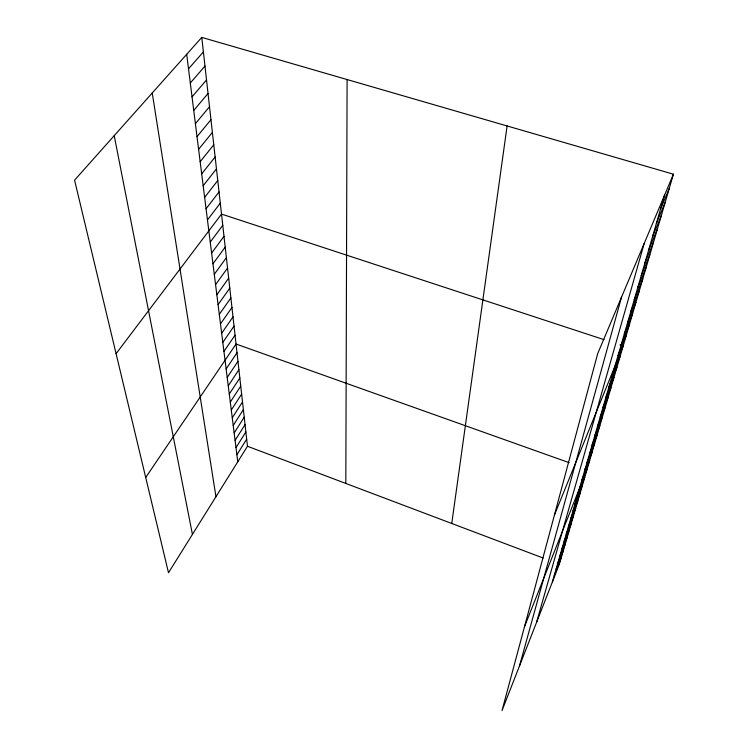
<?xml version="1.0" encoding="UTF-8"?>
<svg xmlns="http://www.w3.org/2000/svg" width="748" height="748" viewBox="0 0 748 748"><rect width="100%" height="100%" fill="white"/><g stroke="black" fill="none" stroke-linecap="round" stroke-linejoin="round"><path stroke-width="1.12" d="M345.819 483.442L347.1 79.55M451.755 523.488L507.107 125.954M519.458 666.047L621.513 297.19M536.55 622.392L644.178 243.493M552.351 582.038L664.551 195.2M673.424 174.2L597.699 353.608L502.011 710.6L559.354 564.151L673.424 174.2L201.773 37.4L74.576 180.156L168.496 572.744L247.466 446.266L201.773 37.4M560.037 555.54L567.208 537.298M558.064 562.346L565.189 544.189M556.119 569.022L563.207 550.967M554.221 575.595L561.262 557.615M568.312 527.013L575.661 508.406M566.18 534.343L573.482 515.83M564.095 541.543L571.35 523.123M562.047 548.602L569.265 530.276M577.241 496.223L584.768 477.261M574.941 504.143L582.421 485.274M572.688 511.913L580.121 493.138M570.481 519.533L577.867 500.842M584.422 471.474L592.089 452.241M581.981 479.889L589.602 460.749M524.507 626.674L587.161 469.09L585.03 468.323M592.051 445.163L599.859 425.668M589.452 454.12L597.213 434.71M586.909 462.89L594.623 443.564M600.177 417.141L608.133 397.375M597.409 426.678L605.319 407.006M594.697 436.019L602.561 416.43M608.863 387.212L616.96 367.203M605.899 397.412L613.958 377.478M603.01 407.38L611.013 387.539M554.427 515.045L623.187 345.941L619.98 344.884M611.883 376.786L620.036 356.684M621.102 345.006L629.405 324.679M618.007 355.674L626.254 335.422M627.507 322.912L635.903 302.444M624.271 334.085L632.621 313.683M634.22 299.78L642.71 279.182M630.826 311.486L639.269 290.944M641.251 275.535L649.844 254.806M637.698 287.802L646.235 267.139M644.898 262.959L653.537 242.184M652.462 236.882L661.195 215.994M648.638 250.084L657.314 229.253M656.389 223.343L665.168 202.409M660.419 209.449L669.245 188.477M236.892 454.765L246.672 439.188M235.994 447.622L245.868 431.979M235.087 440.357L245.054 424.658M234.161 432.961L244.222 417.206M233.217 425.444L243.371 409.633M232.263 417.795L242.511 401.928M231.282 410.007L241.632 394.093M230.291 402.087L240.744 386.118M229.281 394.028L239.837 377.992M228.252 385.818L238.911 369.727M227.205 377.45L237.976 361.321M226.139 368.942L237.013 352.757M145.71 477.495L236.041 344.033L569.078 462.647M223.942 351.438L235.05 335.151M222.811 342.434L234.04 326.1M221.67 333.262L233.002 316.871M220.492 323.912L231.955 307.475M219.295 314.384L230.889 297.9M218.079 304.66L229.795 288.139M216.836 294.749L228.682 278.181M215.574 284.642L227.551 268.027M214.274 274.329L226.392 257.667M212.956 263.801L225.213 247.102M211.609 253.058L224.007 236.321M210.235 242.081L222.773 225.316M116.09 353.673L221.52 214.087L604.01 339.648M207.467 219.949L220.295 203.119M206.065 208.776L219.042 191.927M204.634 197.379L217.771 180.511M203.176 185.747L216.462 168.852M201.689 173.863L215.134 156.949M200.165 161.718L213.778 144.785M198.613 149.32L212.385 132.377M197.023 136.641L210.973 119.689M195.396 123.682L209.524 106.721M193.741 110.433L208.038 93.472M192.04 96.885L206.523 79.924M190.301 83.019L204.98 66.076M188.524 68.835L203.4 51.902M247.466 446.266L543.104 558.017M557.316 563.384L559.354 564.151M114.21 135.678L192.432 534.418M152.237 92.995L215.957 496.728M186.701 54.314L237.771 461.787"/></g></svg>
